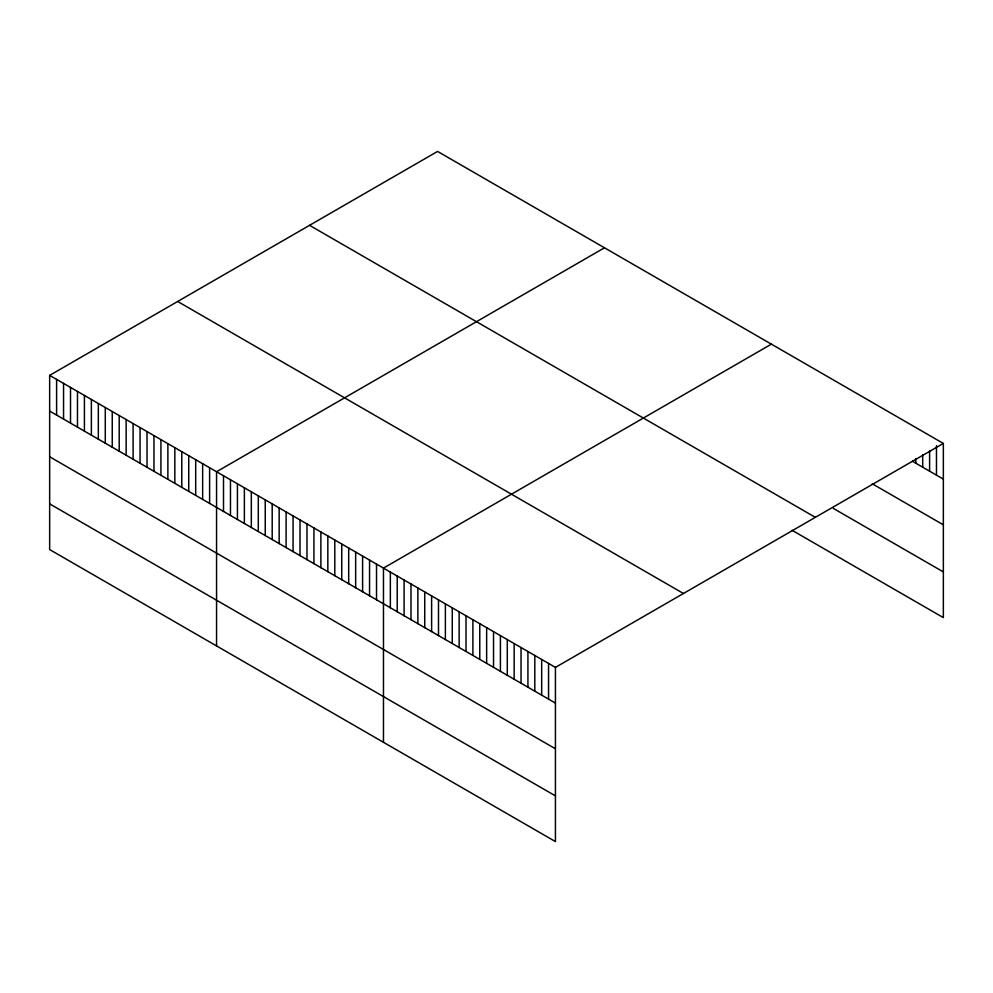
<?xml version="1.0" encoding="UTF-8"?>
<svg xmlns="http://www.w3.org/2000/svg" width="993" height="993" viewBox="0 0 993 993"><rect width="100%" height="100%" fill="white"/><g stroke="black" fill="none" stroke-linecap="round" stroke-linejoin="round"><path stroke-width="1.49" d="M49.65 375.379L555.435 667.395L555.435 841.58L49.65 549.563L49.65 375.379L437.565 151.42L943.35 443.437L943.35 617.621L792.017 530.25M604.476 247.791L216.561 471.749L216.561 645.934M771.387 344.149L383.472 568.108L383.472 742.292M555.435 667.395L943.35 443.437M912.393 461.249L943.35 479.11M872.276 483.79L943.35 524.825M833.288 508.366L943.35 571.918M309.555 225.324L815.34 517.341M177.66 301.475L683.445 593.491M49.65 411.065L555.435 703.081M49.65 456.768L555.435 748.784M49.65 503.861L555.435 795.877M936.473 445.671L936.473 475.151M929.597 451.008L929.597 471.179M922.708 454.794L922.708 467.206M915.831 458.58L915.831 463.234M548.558 663.423L548.558 699.109M541.681 659.451L541.681 695.137M534.805 655.479L534.805 691.165M527.928 651.507L527.928 687.193M521.04 647.535L521.04 683.221M514.163 643.563L514.163 679.249M507.286 639.591L507.286 675.277M500.41 635.619L500.41 671.305M493.533 631.647L493.533 667.333M486.644 627.675L486.644 663.361M479.768 623.703L479.768 659.389M472.891 619.744L472.891 655.417M466.015 615.772L466.015 651.445M459.138 611.8L459.138 647.473M452.262 607.828L452.262 643.501M445.373 603.856L445.373 639.529M438.496 599.884L438.496 635.557M431.62 595.912L431.62 631.585M424.743 591.94L424.743 627.613M417.867 587.968L417.867 623.654M410.99 583.996L410.99 619.682M404.101 580.024L404.101 615.71M397.225 576.052L397.225 611.738M390.348 572.08L390.348 607.766M376.521 564.098L376.521 599.772M369.557 560.077L369.557 595.763M362.606 556.068L362.606 591.741M355.655 552.046L355.655 587.732M348.692 548.037L348.692 583.71M341.741 544.015L341.741 579.701M334.79 540.006L334.79 575.679M327.839 535.984L327.839 571.67M320.876 531.975L320.876 567.648M313.925 527.953L313.925 563.639M306.974 523.944L306.974 559.618M300.01 519.922L300.01 555.608M293.059 515.913L293.059 551.599M286.108 511.891L286.108 547.577M279.157 507.882L279.157 543.568M272.194 503.873L272.194 539.547M265.243 499.851L265.243 535.537M258.292 495.842L258.292 531.516M251.328 491.82L251.328 527.506M244.377 487.811L244.377 523.485M237.426 483.79L237.426 519.476M230.463 479.78L230.463 515.454M223.512 475.759L223.512 511.445M209.61 467.728L209.61 503.414M202.646 463.719L202.646 499.392M195.695 459.697L195.695 495.383M188.744 455.688L188.744 491.361M181.781 451.666L181.781 487.352M174.83 447.657L174.83 483.33M167.879 443.635L167.879 479.321M160.928 439.626L160.928 475.299M153.965 435.604L153.965 471.29M147.014 431.595L147.014 467.269M140.063 427.573L140.063 463.259M133.099 423.564L133.099 459.25M126.148 419.542L126.148 455.228M119.197 415.533L119.197 451.219M112.246 411.512L112.246 447.198M105.283 407.502L105.283 443.188M98.332 403.493L98.332 439.167M91.381 399.471L91.381 435.157M84.417 395.462L84.417 431.136M77.466 391.441L77.466 427.127M70.515 387.431L70.515 423.105M63.564 383.41L63.564 419.096M56.601 379.4L56.601 415.074"/></g></svg>
